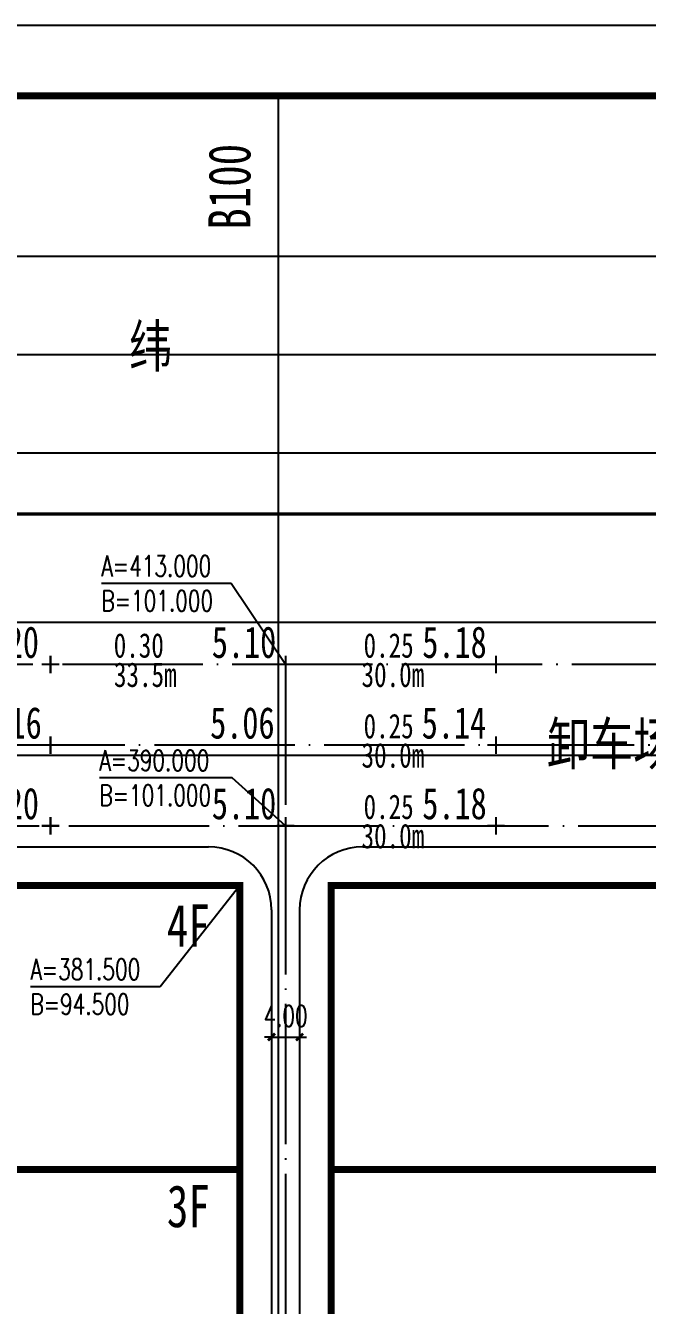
# Model space of a CAD drawing. Extents: x -170 to 1091, y -90 to 504.
# Drawn here: x 63.9 to 152.6, y 321.6 to 504.1 of the extents above; entities that cross this region are included whole.
import ezdxf

# ---------------------------------------------------------------- set-up
doc = ezdxf.new("R2010")
doc.units = 0
doc.header["$LTSCALE"] = 1000
doc.linetypes.add('DOTE', pattern=[2.42, 2, -0.2, 0.02, -0.2])
doc.layers.get('0').update_dxf_attribs({"linetype": 'CONTINUOUS'})
doc.layers.get('Defpoints').update_dxf_attribs({"linetype": 'CONTINUOUS'})
for name, color, linetype in [('DIM_COOR', 3, 'CONTINUOUS'), ('DIM_SYMB', 3, 'CONTINUOUS'), ('DOTE', 1, 'DOTE'), ('PUB_DIM', 3, 'CONTINUOUS'), ('PUB_TEXT', 7, 'CONTINUOUS'), ('PUB_TITLE', 4, 'CONTINUOUS'), ('road', 2, 'CONTINUOUS'), ('方格网', 6, 'CONTINUOUS'), ('选址蓝线', 5, 'CONTINUOUS'), ('道路HK', 1, 'CONTINUOUS')]:
    doc.layers.add(name, color=color, linetype=linetype)
doc.styles.add('_TCH_DIM', font='SIMPLEX', dxfattribs={"bigfont": 'GBCBIG'})
doc.styles.add('DIM_FONT', font='SIMPLEX', dxfattribs={"width": 0.7, "bigfont": 'GBCBIG'})
doc.styles.get("Standard").update_dxf_attribs({"font": '', "width": 0.75})
doc.styles.get('STANDARD').set_extended_font_data('SimSun')
doc.dimstyles.new('DIMN1', dxfattribs={"dimscale": 0.01, "dimtxt": 300, "dimasz": 100, "dimexe": 250, "dimexo": 300, "dimgap": 150, "dimtad": 1, "dimzin": 0, "dimdsep": 46, "dimtxsty": 'DIM_FONT', "dimblk": 'ARCHTICK', "dimcen": 0.09, "dimclrt": 7, "dimazin": 2, "dimtfac": 1, "dimtdec": 0, "dimtix": 1, "dimtmove": 2, "dimatfit": 3, "dimldrblk": 'ARCHTICK', "dimfxl": 1, "dimtolj": 1, "dimtzin": 0, "dimarcsym": 0})

# ---------------------------------------------------------------- blocks, each defined once
blk = doc.blocks.new('_ArchTick')
at = {"color": 0, "linetype": 'ByBlock', "const_width": 0.4}
blk.add_lwpolyline([(-0.5, -0.5), (0.5, 0.5)], dxfattribs=at)
blk = doc.blocks.new('*D83')
at = {"layer": 'Defpoints', "color": 0, "linetype": 'Continuous', "transparency": 16777216}
for p in [(99, 366.41), (103, 366.41), (103, 359.88)]:
    blk.add_point(p, dxfattribs=at)
at = {"layer": 'PUB_DIM', "color": 0, "linetype": 'Continuous', "lineweight": -2, "transparency": 16777216}
for p, q in [((99, 363.41), (99, 357.38)), ((103, 363.41), (103, 357.38)), ((99, 359.88), (98, 359.88)), ((99, 359.88), (103, 359.88)), ((103, 359.88), (104, 359.88))]:
    blk.add_line(p, q, dxfattribs=at)
blk.add_blockref('_ArchTick', (99, 359.88), dxfattribs=at)
at = {"layer": 'PUB_DIM', "color": 0, "linetype": 'Continuous', "lineweight": -2, "transparency": 16777216, "rotation": 180}
blk.add_blockref('_ArchTick', (103, 359.88), dxfattribs=at)
at = {"layer": 'PUB_DIM', "color": 7, "linetype": 'Continuous', "transparency": 16777216, "insert": (101, 362.88), "char_height": 3, "attachment_point": 5, "style": 'DIM_FONT'}
blk.add_mtext('\\A1;4.00', dxfattribs=at)

msp = doc.modelspace()

# ---------------------------------------------------------------- linework, layer by layer
at = {"linetype": 'Continuous', "flags": 128}
for points, const_width in [([(67.5, 414.24591), (67.5, 411.75409)], 0.3), ([(101, 414.24591), (101, 411.75409)], 0.3), ([(131, 414.24591), (131, 411.75409)], 0.3), ([(66.25409, 413), (68.74591, 413)], 0.3), ([(99.75409, 413), (102.24591, 413)], 0.3), ([(129.75409, 413), (132.24591, 413)], 0.3), ([(66.25409, 401.5), (68.74591, 401.5)], 0.3), ([(67.5, 402.74591), (67.5, 400.25409)], 0.3), ([(99.75409, 401.5), (102.24591, 401.5)], 0.3), ([(101, 402.74591), (101, 400.25409)], 0.3), ([(129.75409, 401.5), (132.24591, 401.5)], 0.3), ([(131, 402.74591), (131, 400.25409)], 0.3), ([(67.5, 391.24591), (67.5, 388.75409)], 0.3), ([(101, 391.24591), (101, 388.75409)], 0.3), ([(131, 391.24591), (131, 388.75409)], 0.3), ([(66.25409, 390), (68.74591, 390)], 0.3), ([(99.75409, 390), (102.24591, 390)], 0.3), ([(129.75409, 390), (132.24591, 390)], 0.3), ([(9.5, 341), (94.5, 341)], 1), ([(107.5, 341), (192.5, 341)], 1)]:
    msp.add_lwpolyline(points, dxfattribs=dict(at, const_width=const_width))
at = {"linetype": 'Continuous', "const_width": 1, "flags": 128}
for points in [[(94.5, 381.5), (94.5, 201.5), (9.5, 201.5), (9.5, 268.05489), (9.5, 268.05489), (9.5, 381.5)], [(192.5, 201.5), (107.5, 201.5), (107.5, 381.5), (192.5, 381.5)]]:
    msp.add_lwpolyline(points, close=True, dxfattribs=at)
at = {"layer": 'DIM_COOR', "color": 4, "linetype": 'Continuous'}
for p, q in [((93.2246, 424.55351), (74.7446, 424.55351)), ((101, 413), (93.2246, 424.55351)), ((93.3825, 396.81867), (74.4625, 396.81867)), ((101, 390), (93.3825, 396.81867))]:
    msp.add_line(p, q, dxfattribs=at)
at = {"layer": 'DIM_COOR', "color": 3, "linetype": 'Continuous'}
for p, q in [((94.5, 381.5), (83.11014, 367.06091)), ((83.11014, 367.06091), (64.63014, 367.06091))]:
    msp.add_line(p, q, dxfattribs=at)
at = {"layer": 'DIM_SYMB', "linetype": 'Continuous'}
for points in [[(74.55329, 413, 0, 0, 0), (85.61977, 413, 0.8, 0, 0), (88.61977, 413, 0, 0, 0)], [(121.0419, 413, 0, 0, 0), (109.97542, 413, 0.8, 0, 0), (106.97542, 413, 0, 0, 0)], [(121.0419, 401.5, 0, 0, 0), (109.97542, 401.5, 0.8, 0, 0), (106.97542, 401.5, 0, 0, 0)], [(121.0419, 390, 0, 0, 0), (109.97542, 390, 0.8, 0, 0), (106.97542, 390, 0, 0, 0)]]:
    msp.add_lwpolyline(points, format="xyseb", dxfattribs=at)
at = {"layer": 'DOTE', "ltscale": 10}
msp.add_line((-145.07823, 457.18428), (520.59362, 457.18428), dxfattribs=at)
at = {"layer": 'DOTE', "ltscale": 0.01}
for p, q in [((524.78721, 413), (-2.5, 413)), ((101, 413), (101, 198)), ((489.5, 401.5), (-2.5, 401.5)), ((-2.5, 390), (201.5, 390))]:
    msp.add_line(p, q, dxfattribs=at)
at = {"layer": 'DOTE', "linetype": 'DOTE', "ltscale": 0.01, "const_width": 0.5, "flags": 128}
msp.add_lwpolyline([(26.19028, 286.22262), (23.56821, 434.44816), (400.99488, 434.45822), (411.28068, -8.0828), (-14.91554, -25.63548), (-15.93853, 284.5683)], close=True, dxfattribs=at)
at = {"layer": 'PUB_TITLE', "linetype": 'Continuous'}
msp.add_lwpolyline([(-170.07823, -89.93522), (1090.92177, -89.93522), (1090.92177, 504.06478), (-170.07823, 504.06478)], close=True, dxfattribs=at)
at = {"layer": 'PUB_TITLE', "linetype": 'Continuous', "const_width": 1}
msp.add_lwpolyline([(-145.07823, -79.93522), (1080.92177, -79.93522), (1080.92177, 494.06478), (-145.07823, 494.06478)], close=True, dxfattribs=at)
at = {"layer": 'road', "linetype": 'Continuous'}
for p, q in [((501.43278, 419), (54.6308, 419)), ((12.5, 387), (90, 387)), ((112, 387), (189.5, 387)), ((99, 378), (99, 226)), ((103, 378), (103, 225.95629))]:
    msp.add_line(p, q, dxfattribs=at)
for centre, start, end in [((90, 378), 0, 90), ((112, 378), 90, 180)]:
    msp.add_arc(centre, 9, start, end, dxfattribs=at)
at = {"layer": '方格网', "color": 6, "linetype": 'Continuous'}
for p, q in [((100, -54.65023), (100, 494.06478)), ((850.549, 400), (-76.88164, 400))]:
    msp.add_line(p, q, dxfattribs=at)
at = {"layer": '选址蓝线', "color": 5, "linetype": 'Continuous', "flags": 128}
msp.add_lwpolyline([(26.19028, 286.22262), (23.56821, 434.44816), (400.99488, 434.45822), (410.69968, 16.91446), (0, 0), (-0.94049, 285.18659)], close=True, dxfattribs=at)
at = {"layer": '道路HK', "color": 1, "linetype": 'Continuous', "ltscale": 300}
for p, q in [((-72.56632, 471.18428), (509.26563, 471.18428)), ((-72.56632, 471.18428), (509.26563, 471.18428)), ((-71.2514, 443.18428), (509.91568, 443.18428)), ((-71.2514, 443.18428), (509.91568, 443.18428))]:
    msp.add_line(p, q, dxfattribs=at)

# ---------------------------------------------------------------- texts
at = {"layer": 'PUB_TEXT', "linetype": 'Continuous', "width": 0.75}
msp.add_text('B100', height=6, rotation=90, dxfattribs=at).set_placement((95.99424, 474.96378))
for s, height, p in [('纬', 6, (78.69533, 455.3493)), ('5.20', 4.5, (56.66918, 413.93098)), ('5.10', 4.5, (90.49061, 413.93098)), ('5.18', 4.5, (120.49061, 413.93098)), ('0.30', 3.5, (76.50772, 413.96305)), ('0.25', 3.5, (112.12176, 413.96305)), ('33.5m', 3.5, (76.54415, 409.79068)), ('30.0m', 3.5, (111.83314, 409.79068)), ('5.16', 4.5, (57.07097, 402.43098)), ('5.06', 4.5, (90.24954, 402.43098)), ('0.25', 3.5, (112.12176, 402.46305)), ('5.14', 4.5, (120.41026, 402.43098)), ('卸车场', 6, (138.26335, 398.68518)), ('30.0m', 3.5, (111.83314, 398.29068)), ('5.20', 4.5, (56.66918, 390.93098)), ('5.10', 4.5, (90.49061, 390.93098)), ('0.25', 3.5, (112.12176, 390.96305)), ('5.18', 4.5, (120.49061, 390.93098)), ('30.0m', 3.5, (111.83314, 386.79068)), ('4F', 6, (84.08303, 372.78296)), ('3F', 6, (84.08303, 332.78296))]:
    msp.add_text(s, height=height, dxfattribs=at).set_placement(p)
at = {"layer": 'PUB_TEXT', "linetype": 'Continuous', "style": '_TCH_DIM', "width": 0.705882}
for s, p in [('A=413.000', (74.7446, 425.55451)), ('B=101.000', (74.7446, 420.57751)), ('A=390.000', (74.4625, 397.81967)), ('B=101.000', (74.4625, 392.84267)), ('A=381.500', (64.63014, 368.06191)), ('B=94.500', (64.63014, 363.08491))]:
    msp.add_text(s, height=2.975, dxfattribs=at).set_placement(p)

# ---------------------------------------------------------------- dimensions: what is measured, and where the dimension line sits
at = {"layer": 'PUB_DIM', "linetype": 'Continuous'}
dim = msp.add_aligned_dim(p1=(99, 366.40941), p2=(103, 366.40941), distance=-6.52574, dimstyle='DIMN1', dxfattribs=at)
dim.commit()
dim.dimension.update_dxf_attribs({"geometry": '*D83', "text_midpoint": (101, 362.88367)})

doc.saveas('drawing.dxf')
